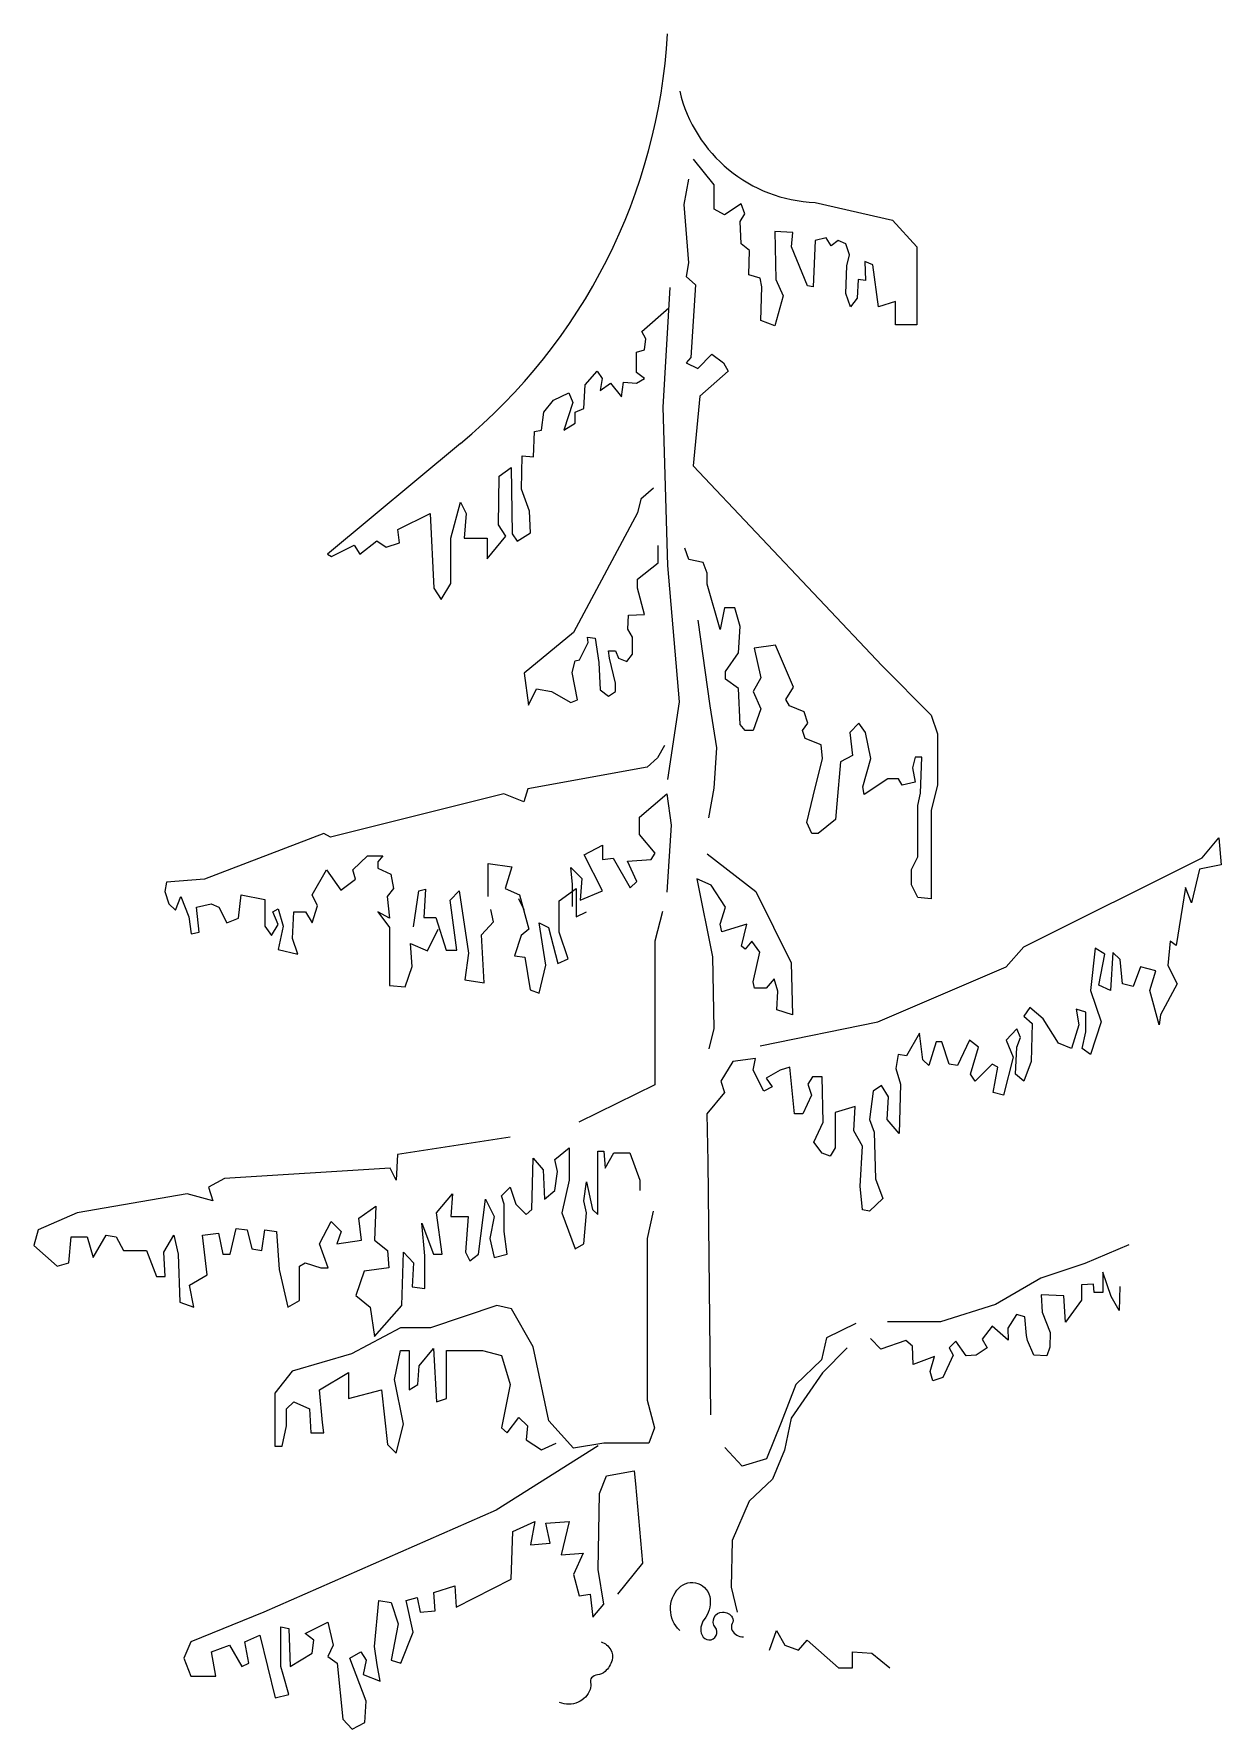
# Model space of a CAD drawing. Extents: x -2.35 to 1.94, y -0.14 to 5.98.
import ezdxf

# ---------------------------------------------------------------- set-up
doc = ezdxf.new("R2010")
doc.units = 0
doc.header["$LTSCALE"] = 100
doc.header["$MEASUREMENT"] = 0
doc.layers.add('P-ARVORE', color=2, linetype='CONTINUOUS')

msp = doc.modelspace()

# ---------------------------------------------------------------- linework, layer by layer
at = {"layer": 'P-ARVORE', "linetype": 'CONTINUOUS'}
for p, q in [((-0.071, 3.408), (-0.0951, 3.3631)), ((-0.1328, 3.3294), (-0.5644, 3.2508)), ((-0.0951, 3.3631), (-0.1328, 3.3294)), ((-0.1328, 3.3294), (-0.1328, 3.3294)), ((-0.5644, 3.2508), (-0.579, 3.2047)), ((-0.6502, 3.2334), (-1.2767, 3.0773)), ((-0.579, 3.2047), (-0.6502, 3.2334)), ((-0.1611, 3.1486), (-0.0616, 3.2334)), ((-0.0616, 3.2334), (-0.0469, 3.1199)), ((-0.1611, 3.0862), (-0.1611, 3.1486)), ((-1.3008, 3.0897), (-1.7323, 2.9251)), ((-1.2767, 3.0773), (-1.3008, 3.0897)), ((-0.1046, 3.0189), (-0.1611, 3.0862)), ((-0.0469, 3.1199), (-0.0616, 2.878)), ((-1.1961, 2.9588), (-1.1437, 3.0099)), ((-1.1437, 3.0099), (-1.0872, 3.0099)), ((-1.0872, 3.0099), (-1.106, 2.9875)), ((-0.3601, 3.0127), (-0.2941, 3.0476)), ((-0.2941, 2.883), (-0.3601, 3.0127)), ((-0.2941, 3.0476), (-0.2941, 2.9965)), ((-0.2941, 2.9965), (-0.2564, 3.0015)), ((-0.2564, 3.0015), (-0.1946, 2.8942)), ((-0.1182, 2.9965), (-0.1046, 3.0189)), ((-1.3427, 2.869), (-1.2914, 2.9588)), ((-1.2914, 2.9588), (-1.239, 2.8852)), ((-1.1867, 2.9251), (-1.1961, 2.9588)), ((-1.106, 2.9875), (-1.106, 2.965)), ((-1.106, 2.965), (-1.0589, 2.9426)), ((-1.0589, 2.9426), (-1.0495, 2.8915)), ((-0.707, 2.9813), (-0.6221, 2.97)), ((-0.707, 2.8628), (-0.707, 2.9813)), ((-0.6221, 2.97), (-0.6462, 2.8915)), ((-0.4083, 2.9678), (-0.3695, 2.9279)), ((-0.4031, 2.9054), (-0.4083, 2.9678)), ((-0.2041, 2.9902), (-0.1182, 2.9965)), ((-0.1705, 2.9167), (-0.2041, 2.9902)), ((-1.8696, 2.9139), (-1.8748, 2.8802)), ((-1.8748, 2.8802), (-1.8601, 2.8354)), ((-1.7323, 2.9251), (-1.8696, 2.9139)), ((-1.239, 2.8852), (-1.1867, 2.9251)), ((-1.0495, 2.8915), (-1.0725, 2.8628)), ((-0.977, 2.7533), (-0.9582, 2.883)), ((-0.9582, 2.883), (-0.9341, 2.8892)), ((-0.9341, 2.8892), (-0.9393, 2.787)), ((-0.844, 2.8493), (-0.8115, 2.883)), ((-0.8115, 2.883), (-0.778, 2.6573)), ((-0.6462, 2.8915), (-0.5938, 2.869)), ((-0.4514, 2.8466), (-0.3896, 2.8915)), ((-0.4031, 2.8269), (-0.4031, 2.9054)), ((-0.3896, 2.8915), (-0.3896, 2.7892)), ((-0.3695, 2.9279), (-0.3748, 2.8493)), ((-0.3748, 2.8493), (-0.2941, 2.883)), ((-0.1946, 2.8942), (-0.1705, 2.9167)), ((-1.8601, 2.8354), (-1.8371, 2.8129)), ((-1.8371, 2.8129), (-1.8172, 2.8628)), ((-1.8172, 2.8628), (-1.7889, 2.7892)), ((-1.7606, 2.8241), (-1.7083, 2.8354)), ((-1.7512, 2.7331), (-1.7606, 2.8241)), ((-1.7083, 2.8354), (-1.68, 2.8241)), ((-1.68, 2.8241), (-1.6517, 2.7668)), ((-1.6088, 2.7842), (-1.5993, 2.869)), ((-1.5993, 2.869), (-1.5145, 2.8516)), ((-1.5145, 2.8516), (-1.5145, 2.7556)), ((-1.4852, 2.8067), (-1.4663, 2.8179)), ((-1.4663, 2.8179), (-1.4475, 2.7556)), ((-1.3239, 2.8291), (-1.3427, 2.869)), ((-1.3427, 2.7668), (-1.3239, 2.8291)), ((-1.0725, 2.8628), (-1.0631, 2.7842)), ((-0.821, 2.6685), (-0.844, 2.8493)), ((-0.5979, 2.8556), (-0.579, 2.8157)), ((-0.5938, 2.869), (-0.5603, 2.7443)), ((-0.4514, 2.7331), (-0.4514, 2.8466)), ((-1.7889, 2.7892), (-1.7795, 2.7281)), ((-1.6517, 2.7668), (-1.6088, 2.7842)), ((-1.5145, 2.7556), (-1.4904, 2.7219)), ((-1.4904, 2.7219), (-1.4663, 2.7618)), ((-1.4663, 2.7618), (-1.4852, 2.8067)), ((-1.4475, 2.7556), (-1.4663, 2.6708)), ((-1.4139, 2.7107), (-1.4098, 2.8067)), ((-1.4098, 2.8067), (-1.3668, 2.8067)), ((-1.3668, 2.8067), (-1.3427, 2.7668)), ((-1.106, 2.8067), (-1.0631, 2.7506)), ((-1.0631, 2.7842), (-1.106, 2.8067)), ((-0.9393, 2.787), (-0.8964, 2.787)), ((-0.8964, 2.787), (-0.8587, 2.6685)), ((-0.7309, 2.7246), (-0.6879, 2.7708)), ((-0.6879, 2.7708), (-0.6974, 2.8157)), ((-0.5226, 2.7668), (-0.4891, 2.7506)), ((-0.4985, 2.6147), (-0.5226, 2.7668)), ((-0.3896, 2.7892), (-0.3519, 2.8067)), ((-1.7795, 2.7281), (-1.7512, 2.7331)), ((-1.3951, 2.6546), (-1.4139, 2.7107)), ((-1.0631, 2.7506), (-1.0631, 2.5411)), ((-0.9259, 2.6658), (-0.8882, 2.7443)), ((-0.7215, 2.5501), (-0.7309, 2.7246)), ((-0.5886, 2.7219), (-0.6127, 2.6483)), ((-0.5603, 2.7443), (-0.5886, 2.7219)), ((-0.4891, 2.7506), (-0.4556, 2.6209)), ((-0.4179, 2.6371), (-0.4514, 2.7331)), ((-1.4663, 2.6708), (-1.3951, 2.6546)), ((-0.9877, 2.6932), (-0.9259, 2.6658)), ((-0.9877, 2.6932), (-0.9877, 2.6932)), ((-0.9824, 2.6097), (-0.9877, 2.6932)), ((-0.8587, 2.6685), (-0.821, 2.6685)), ((-0.778, 2.6573), (-0.7916, 2.5613)), ((-0.6127, 2.6483), (-0.575, 2.6433)), ((-0.575, 2.6433), (-0.5551, 2.5249)), ((-0.4556, 2.6209), (-0.4179, 2.6371)), ((-1.0065, 2.5361), (-0.9824, 2.6097)), ((-0.5226, 2.5136), (-0.4985, 2.6147)), ((-1.0631, 2.5411), (-1.0065, 2.5361)), ((-0.7916, 2.5613), (-0.7215, 2.5501)), ((-0.5551, 2.5249), (-0.5226, 2.5136))]:
    msp.add_line(p, q, dxfattribs=at)
for points in [[(0.4736, 5.3694), (0.7533, 5.3046), (0.8412, 5.2085), (0.8412, 4.9267), (0.7637, 4.9267), (0.7637, 5.0115), (0.703, 4.9916), (0.682, 5.1437), (0.6527, 5.1562), (0.6558, 5.0876), (0.6286, 5.0913), (0.6255, 5.024), (0.6014, 4.9916), (0.5846, 5.0402), (0.5878, 5.14), (0.5982, 5.1799), (0.5846, 5.2198), (0.5574, 5.2322), (0.5312, 5.2123), (0.5134, 5.241), (0.4736, 5.2322), (0.4663, 5.0639), (0.4464, 5.0676), (0.3888, 5.2085), (0.393, 5.2609), (0.328, 5.2647), (0.3322, 5.0913), (0.3584, 5.0315), (0.328, 4.923), (0.2777, 4.9429), (0.2809, 5.0639), (0.2746, 5.0963), (0.2338, 5.1075), (0.2369, 5.1961), (0.2065, 5.2198), (0.2034, 5.3008), (0.2201, 5.3282), (0.2065, 5.3644), (0.1468, 5.3245), (0.1091, 5.3445), (0.1091, 5.433), (0.0348, 5.5253)], [(0.0159, 5.4529), (-0.0009, 5.3619), (0.0159, 5.1512), (0.0075, 5.1013), (0.041, 5.0714), (0.0243, 4.8095), (0.0075, 4.7896), (0.0494, 4.7696), (0.1007, 4.8207), (0.1426, 4.7896), (0.1594, 4.7596), (0.0578, 4.6699), (0.0327, 4.418), (0.7155, 3.696), (0.8926, 3.5177), (0.9156, 3.4504), (0.9156, 3.2646), (0.8926, 3.1748), (0.8926, 2.8543), (0.8444, 2.8593), (0.8213, 2.9042), (0.8213, 2.9603), (0.8444, 3.0052), (0.8444, 3.191), (0.8538, 3.2359), (0.859, 3.3656), (0.835, 3.3656), (0.8255, 3.3269), (0.835, 3.2758), (0.7878, 3.2646), (0.7742, 3.287), (0.7365, 3.287), (0.6506, 3.2309), (0.6464, 3.2583), (0.6747, 3.3606), (0.6558, 3.4553), (0.6318, 3.489), (0.5993, 3.4553), (0.6087, 3.3718), (0.5658, 3.3494), (0.5522, 3.1972), (0.5469, 3.1411), (0.4851, 3.09), (0.4621, 3.09), (0.4432, 3.1299), (0.4663, 3.2247), (0.4998, 3.3606), (0.4956, 3.4105), (0.438, 3.4329), (0.4286, 3.4616), (0.4474, 3.489), (0.4338, 3.5289), (0.3814, 3.5514), (0.3678, 3.5738), (0.3961, 3.6187), (0.3301, 3.7708), (0.2537, 3.7596), (0.2777, 3.6524), (0.2495, 3.6025), (0.2777, 3.5401), (0.2495, 3.4616), (0.2212, 3.4616), (0.2023, 3.484), (0.1971, 3.6137), (0.15, 3.6474), (0.15, 3.6748), (0.1971, 3.7421), (0.2023, 3.8382), (0.1835, 3.9055), (0.1458, 3.9055), (0.1311, 3.8269), (0.084, 3.9903), (0.084, 4.0302), (0.0693, 4.0688), (0.018, 4.0801), (0.0033, 4.12)], [(-0.0511, 5.0614), (-0.0763, 4.63), (-0.0595, 4.0576), (-0.0176, 3.5651), (-0.0595, 3.2845)], [(-0.8073, 4.499), (-1.2881, 4.0988), (-1.2734, 4.09), (-1.1917, 4.1312), (-1.1708, 4.0988), (-1.109, 4.1474), (-1.0755, 4.1237), (-1.0273, 4.1399), (-1.0336, 4.1885), (-0.9173, 4.2459), (-0.9037, 3.9766), (-0.8765, 3.9354), (-0.8419, 3.9928), (-0.8419, 4.1561), (-0.8073, 4.2871), (-0.7864, 4.2459), (-0.7937, 4.1561), (-0.711, 4.1561), (-0.711, 4.0826), (-0.6429, 4.1636), (-0.6701, 4.2048), (-0.668, 4.3806), (-0.6241, 4.4117), (-0.6209, 4.1723), (-0.6021, 4.1461), (-0.5549, 4.1761), (-0.5581, 4.2546), (-0.5874, 4.3332), (-0.5843, 4.4541), (-0.5434, 4.4504), (-0.5403, 4.5414), (-0.5141, 4.5464), (-0.5067, 4.6113), (-0.4711, 4.6549), (-0.4156, 4.6811), (-0.401, 4.6462), (-0.4345, 4.5464), (-0.3936, 4.5726), (-0.3936, 4.6113), (-0.3612, 4.625), (-0.357, 4.711), (-0.314, 4.7596), (-0.2952, 4.7335), (-0.3025, 4.6898), (-0.2658, 4.716), (-0.226, 4.6674), (-0.2187, 4.7197), (-0.1716, 4.716), (-0.1423, 4.7335), (-0.1716, 4.7547), (-0.1716, 4.8282), (-0.1423, 4.837), (-0.1381, 4.8769), (-0.1527, 4.903), (-0.0543, 4.9891)], [(-0.1098, 4.3369), (-0.1559, 4.297), (-0.1674, 4.2484), (-0.3989, 3.8157), (-0.5769, 3.6686), (-0.5612, 3.5539), (-0.5329, 3.6125), (-0.4785, 3.6025), (-0.4093, 3.5626), (-0.3842, 3.5726), (-0.4041, 3.6711), (-0.3926, 3.7135), (-0.3769, 3.7172), (-0.3465, 3.7795), (-0.3486, 3.7995), (-0.3214, 3.7958), (-0.3077, 3.7072), (-0.3025, 3.6087), (-0.2721, 3.5863), (-0.247, 3.6025), (-0.247, 3.6324), (-0.269, 3.7234), (-0.2721, 3.7496), (-0.247, 3.7496), (-0.2365, 3.7234), (-0.2061, 3.711), (-0.1862, 3.7372), (-0.1862, 3.7995), (-0.203, 3.8282), (-0.1999, 3.8781), (-0.1423, 3.8805), (-0.1674, 3.9766), (-0.1674, 4.009), (-0.093, 4.0676), (-0.093, 4.1299)], [(0.0505, 3.8606), (0.0934, 3.5514), (0.1175, 3.3992), (0.1081, 3.2533), (0.0882, 3.1461)], [(0.2756, 2.3231), (0.6998, 2.4104), (1.1638, 2.6087), (1.2277, 2.681), (1.8719, 3.0027), (1.9316, 3.0738), (1.9399, 2.9765), (1.8624, 2.9616), (1.8331, 2.8394), (1.8111, 2.8955), (1.7776, 2.686), (1.7556, 2.7009), (1.7472, 2.6137), (1.7818, 2.5476), (1.721, 2.4353), (1.7168, 2.3992), (1.6823, 2.5226), (1.7043, 2.5937), (1.6488, 2.6087), (1.6226, 2.5376), (1.5838, 2.5476), (1.5754, 2.6349), (1.5493, 2.6598), (1.5409, 2.5226), (1.4979, 2.5426), (1.5199, 2.6548), (1.4854, 2.676), (1.4686, 2.5226), (1.5063, 2.4104), (1.4686, 2.2919), (1.4382, 2.3131), (1.4508, 2.3742), (1.4508, 2.4453), (1.4162, 2.4553), (1.4257, 2.3992), (1.3995, 2.3131), (1.3524, 2.3331), (1.2968, 2.4204), (1.2497, 2.4615), (1.2277, 2.4304), (1.2581, 2.4042), (1.2539, 2.267), (1.2277, 2.1959), (1.1973, 2.2209), (1.2026, 2.3181), (1.2151, 2.353), (1.2026, 2.3842), (1.1638, 2.3431), (1.189, 2.282), (1.1544, 2.1448), (1.1167, 2.1548), (1.1335, 2.2458), (1.1125, 2.257), (1.0518, 2.1959), (1.035, 2.2209), (1.0643, 2.3181), (1.0308, 2.3431), (0.9879, 2.252), (0.9575, 2.257), (0.9313, 2.3381), (0.9104, 2.3381), (0.8842, 2.252), (0.8632, 2.272), (0.8507, 2.3693), (0.8035, 2.287), (0.7732, 2.2919), (0.7648, 2.2408), (0.7815, 2.1847), (0.7773, 2.0064), (0.7344, 2.0575), (0.7386, 2.1386), (0.7135, 2.1797), (0.6831, 2.1598), (0.6705, 2.0575), (0.6873, 2.0114), (0.6915, 1.843), (0.7176, 1.772), (0.6705, 1.7258), (0.6443, 1.7308), (0.6359, 1.8169), (0.6443, 1.9603), (0.614, 2.0164), (0.6181, 2.1037), (0.5459, 2.0825), (0.5459, 1.9553), (0.5281, 1.9241), (0.4987, 1.9353), (0.4684, 1.9752), (0.5029, 2.0475), (0.4987, 2.2109), (0.4642, 2.2109), (0.4474, 2.1847), (0.46, 2.1448), (0.4296, 2.0775), (0.3992, 2.0775), (0.3825, 2.2458), (0.3479, 2.2358), (0.2966, 2.2059), (0.3186, 2.1747), (0.2882, 2.1598), (0.2495, 2.2358), (0.2578, 2.277), (0.1761, 2.267), (0.1332, 2.1959), (0.1468, 2.1548), (0.0819, 2.0775), (0.0861, 1.9041), (0.0955, 0.9901)], [(0.084, 3.0164), (0.2589, 2.8805), (0.3867, 2.6224), (0.3919, 2.4353), (0.3353, 2.4528), (0.3395, 2.5201), (0.3259, 2.565), (0.2966, 2.5314), (0.2547, 2.5314), (0.2495, 2.5538), (0.2736, 2.661), (0.2453, 2.7009), (0.2212, 2.6723), (0.2076, 2.6835), (0.2264, 2.762), (0.1363, 2.7346), (0.1311, 2.762), (0.15, 2.8244), (0.0986, 2.9029), (0.0463, 2.9266), (0.1028, 2.6448), (0.1081, 2.3855), (0.0892, 2.3119)], [(-0.0773, 2.8082), (-0.1056, 2.7009), (-0.1056, 2.1822), (-0.38, 2.0475)], [(-0.6282, 1.9927), (-1.0346, 1.9303), (-1.0399, 1.8381), (-1.0608, 1.8817), (-1.6599, 1.8443), (-1.7175, 1.8131), (-1.7018, 1.7632), (-1.795, 1.7882), (-2.192, 1.7196), (-2.3323, 1.6585), (-2.348, 1.6024), (-2.2643, 1.5276), (-2.2224, 1.54), (-2.2129, 1.6336), (-2.1553, 1.6336), (-2.1344, 1.5587), (-2.0872, 1.6398), (-2.0506, 1.6336), (-2.0244, 1.5837), (-1.9417, 1.5837), (-1.905, 1.4902), (-1.8736, 1.4902), (-1.8788, 1.5774), (-1.8422, 1.6398), (-1.8264, 1.5712), (-1.8212, 1.3979), (-1.7699, 1.3792), (-1.7856, 1.459), (-1.7228, 1.4964), (-1.7385, 1.6398), (-1.6809, 1.646), (-1.6651, 1.5712), (-1.639, 1.5712), (-1.618, 1.6635), (-1.5772, 1.6585), (-1.5615, 1.5899), (-1.5248, 1.5837), (-1.5143, 1.6585), (-1.4724, 1.6523), (-1.462, 1.5151), (-1.4305, 1.3792), (-1.3886, 1.4029), (-1.3886, 1.5276), (-1.3687, 1.54), (-1.3111, 1.5213), (-1.2849, 1.5213), (-1.3164, 1.6086), (-1.2745, 1.6884), (-1.2378, 1.6523), (-1.2535, 1.6086), (-1.1645, 1.6211), (-1.175, 1.7009), (-1.1132, 1.7445), (-1.1184, 1.6211), (-1.0713, 1.5837), (-1.066, 1.5213), (-1.1551, 1.5089), (-1.1854, 1.4216), (-1.1341, 1.3792), (-1.1184, 1.2732), (-1.0189, 1.3854), (-1.0137, 1.5774), (-0.977, 1.54), (-0.9823, 1.4528), (-0.9362, 1.4465), (-0.9362, 1.565), (-0.9466, 1.6822), (-0.9047, 1.5712), (-0.8733, 1.5712), (-0.8943, 1.7196), (-0.8367, 1.7882), (-0.8419, 1.7071), (-0.7791, 1.7071), (-0.7895, 1.5774), (-0.7738, 1.5463), (-0.7424, 1.5712), (-0.7173, 1.7695), (-0.6858, 1.7071), (-0.7016, 1.6273), (-0.6858, 1.5587), (-0.6387, 1.5712), (-0.6492, 1.6523), (-0.6492, 1.7508), (-0.6597, 1.7819), (-0.6282, 1.8131), (-0.6073, 1.7508), (-0.5706, 1.7134), (-0.5497, 1.7321), (-0.5445, 1.9179), (-0.5088, 1.8755), (-0.5036, 1.7695), (-0.4669, 1.8006), (-0.4565, 1.8692), (-0.4669, 1.9129), (-0.4146, 1.9553), (-0.4146, 1.8381), (-0.4408, 1.7196), (-0.3936, 1.5899), (-0.3622, 1.6086), (-0.3517, 1.7196), (-0.3622, 1.7632), (-0.3517, 1.8318), (-0.3308, 1.7321), (-0.3109, 1.7134), (-0.3109, 1.9428), (-0.2899, 1.9428), (-0.2847, 1.8817), (-0.2533, 1.9366), (-0.1957, 1.9366), (-0.159, 1.8381), (-0.159, 1.8006)], [(-0.1119, 1.7258), (-0.1328, 1.6273), (-0.1328, 1.0438), (-0.1066, 0.944), (-0.1276, 0.8879), (-0.2899, 0.8879), (-0.3989, 0.8704), (-0.4879, 0.9689), (-0.5445, 1.2358), (-0.623, 1.3729), (-0.6754, 1.3854), (-0.9152, 1.3044), (-1.0242, 1.3044), (-1.2012, 1.2108), (-1.4148, 1.1485), (-1.4777, 1.0687), (-1.4777, 0.9752), (-1.4777, 0.8767), (-1.4515, 0.8767), (-1.4358, 0.9502), (-1.4358, 1.0126), (-1.4096, 1.0375), (-1.353, 1.0126), (-1.3478, 0.9253), (-1.3007, 0.9253), (-1.3059, 0.9627), (-1.3164, 1.0812), (-1.2116, 1.1435), (-1.2116, 1.05), (-1.0922, 1.0812), (-1.0713, 0.8829), (-1.0399, 0.8517), (-1.0137, 0.9565), (-1.0451, 1.1186), (-1.0242, 1.2233), (-0.9927, 1.2233), (-0.9927, 1.0812), (-0.9613, 1.0999), (-0.9561, 1.1672), (-0.9047, 1.2295), (-0.8943, 1.0375), (-0.8576, 1.05), (-0.8576, 1.1061), (-0.8576, 1.2233), (-0.7277, 1.2233), (-0.6597, 1.2046), (-0.6282, 1.0999), (-0.6597, 0.944), (-0.6387, 0.9253), (-0.5968, 0.9814), (-0.5654, 0.9502), (-0.5706, 0.9004), (-0.5141, 0.8642), (-0.4617, 0.8879)], [(1.6069, 1.6049), (1.4477, 1.5375), (1.2885, 1.4839), (1.1251, 1.3892), (0.9261, 1.3268), (0.7354, 1.3268)], [(1.5744, 1.454), (1.5713, 1.3667), (1.543, 1.4178), (1.5126, 1.5051), (1.5126, 1.4328), (1.4812, 1.4328), (1.4791, 1.4627), (1.4361, 1.4602), (1.4361, 1.4041), (1.3775, 1.3256), (1.3723, 1.4203), (1.2895, 1.4241), (1.2937, 1.3617), (1.323, 1.2882), (1.3209, 1.2345), (1.3105, 1.2034), (1.2633, 1.2059), (1.2403, 1.2595), (1.2371, 1.2769), (1.2309, 1.3443), (1.2015, 1.353), (1.1691, 1.3031), (1.1712, 1.2607), (1.1136, 1.3106), (1.0769, 1.2632), (1.0947, 1.232), (1.0549, 1.2059), (1.0193, 1.2034), (0.9816, 1.257), (0.9575, 1.232), (0.9722, 1.2059), (0.9345, 1.1248), (0.8988, 1.1136), (0.8894, 1.1473), (0.9051, 1.2009), (0.8276, 1.1722), (0.8255, 1.2383), (0.8014, 1.2595), (0.7114, 1.2271), (0.6737, 1.2657)], [(0.6202, 1.3206), (0.5145, 1.2682), (0.4966, 1.1896), (0.4045, 1.0999), (0.3511, 0.9627), (0.2976, 0.8318), (0.2097, 0.8056), (0.1479, 0.8729)], [(0.5899, 1.232), (0.5008, 1.1423), (0.3867, 0.9789), (0.3636, 0.8629), (0.3196, 0.7582), (0.2358, 0.6784), (0.1741, 0.5362), (0.1699, 0.3679), (0.1919, 0.2781)], [(-0.3098, 0.8779), (-0.6785, 0.646), (-1.5175, 0.2781), (-1.7814, 0.1709), (-1.8065, 0.111), (-1.7814, 0.0462), (-1.6913, 0.0462), (-1.707, 0.1347), (-1.6421, 0.1584), (-1.5971, 0.0811), (-1.5719, 0.0936), (-1.5866, 0.1709), (-1.5321, 0.1946), (-1.4766, -0.0311), (-1.4274, -0.0199), (-1.4473, 0.0524), (-1.4567, 0.0811), (-1.4567, 0.2245), (-1.4274, 0.2183), (-1.4222, 0.0811), (-1.3426, 0.1297), (-1.3373, 0.1771), (-1.3677, 0.2008), (-1.287, 0.242), (-1.2671, 0.1584), (-1.287, 0.1173), (-1.2525, 0.0936), (-1.2326, -0.1084), (-1.198, -0.1446), (-1.153, -0.1209), (-1.1477, -0.0436), (-1.2074, 0.111), (-1.1676, 0.1347), (-1.1477, 0.1048), (-1.1582, 0.0524), (-1.0975, 0.0287), (-1.1079, 0.0874), (-1.1174, 0.1534), (-1.1027, 0.3193), (-1.0577, 0.313), (-1.0325, 0.2357), (-1.0577, 0.1048), (-1.0231, 0.0936), (-0.9781, 0.2058), (-1.0032, 0.3193), (-0.9634, 0.3305), (-0.9529, 0.2781), (-0.8985, 0.2831), (-0.9037, 0.3492), (-0.8283, 0.3729), (-0.8231, 0.2956), (-0.6241, 0.3966), (-0.6188, 0.5687), (-0.5392, 0.6048), (-0.5539, 0.5213), (-0.4837, 0.5275), (-0.4994, 0.5986), (-0.4146, 0.6048), (-0.4439, 0.4851), (-0.3643, 0.4914), (-0.3989, 0.414), (-0.379, 0.3367), (-0.3392, 0.343), (-0.3297, 0.2594), (-0.2899, 0.3068), (-0.3098, 0.4315), (-0.3046, 0.7058), (-0.2795, 0.7707), (-0.18, 0.7881), (-0.1747, 0.7407), (-0.1496, 0.4552), (-0.2397, 0.343)], [(0.3092, 0.141), (0.3343, 0.212), (0.3647, 0.1584), (0.4139, 0.141), (0.4443, 0.1771), (0.5584, 0.0761), (0.6087, 0.0761), (0.6087, 0.1347), (0.6789, 0.1297), (0.7438, 0.0761)]]:
    msp.add_lwpolyline(points, dxfattribs=at)
for points in [[(-0.0155, 0.212, -0.416318), (-0.0185, 0.3648, -0.638026), (0.0945, 0.3255, -0.194437), (0.0727, 0.2511, 0.273506), (0.0651, 0.1946, 1.146913), (0.1129, 0.223, -0.628494), (0.1395, 0.2781, -0.124545), (0.1596, 0.273, -0.129929), (0.1741, 0.2594, -0.276531), (0.1745, 0.2365, 0.25744), (0.1741, 0.212, 0.14055), (0.1905, 0.195, 0.131148), (0.2149, 0.1884)], [(-0.2994, 0.1709, -0.172757), (-0.2642, 0.1421, -0.212085), (-0.2596, 0.1048, -0.063708), (-0.2699, 0.0817, -0.069279), (-0.2847, 0.0637, -0.167079), (-0.3122, 0.0516, 0.205967), (-0.3339, 0.04, 0.226992), (-0.3376, 0.0242, -0.140763), (-0.3392, -0.0012, -0.208622), (-0.3828, -0.0477, -0.199852), (-0.4491, -0.0486)]]:
    msp.add_lwpolyline(points, format="xyb", dxfattribs=at)
for centre, radius, start, end in [((-2.1273, 6.095), 2.0711, 309.59228, 356.75851), ((0.4928, 5.8914), 0.5224, 193.33744, 267.89867)]:
    msp.add_arc(centre, radius, start, end, dxfattribs=at)

doc.saveas('drawing.dxf')
